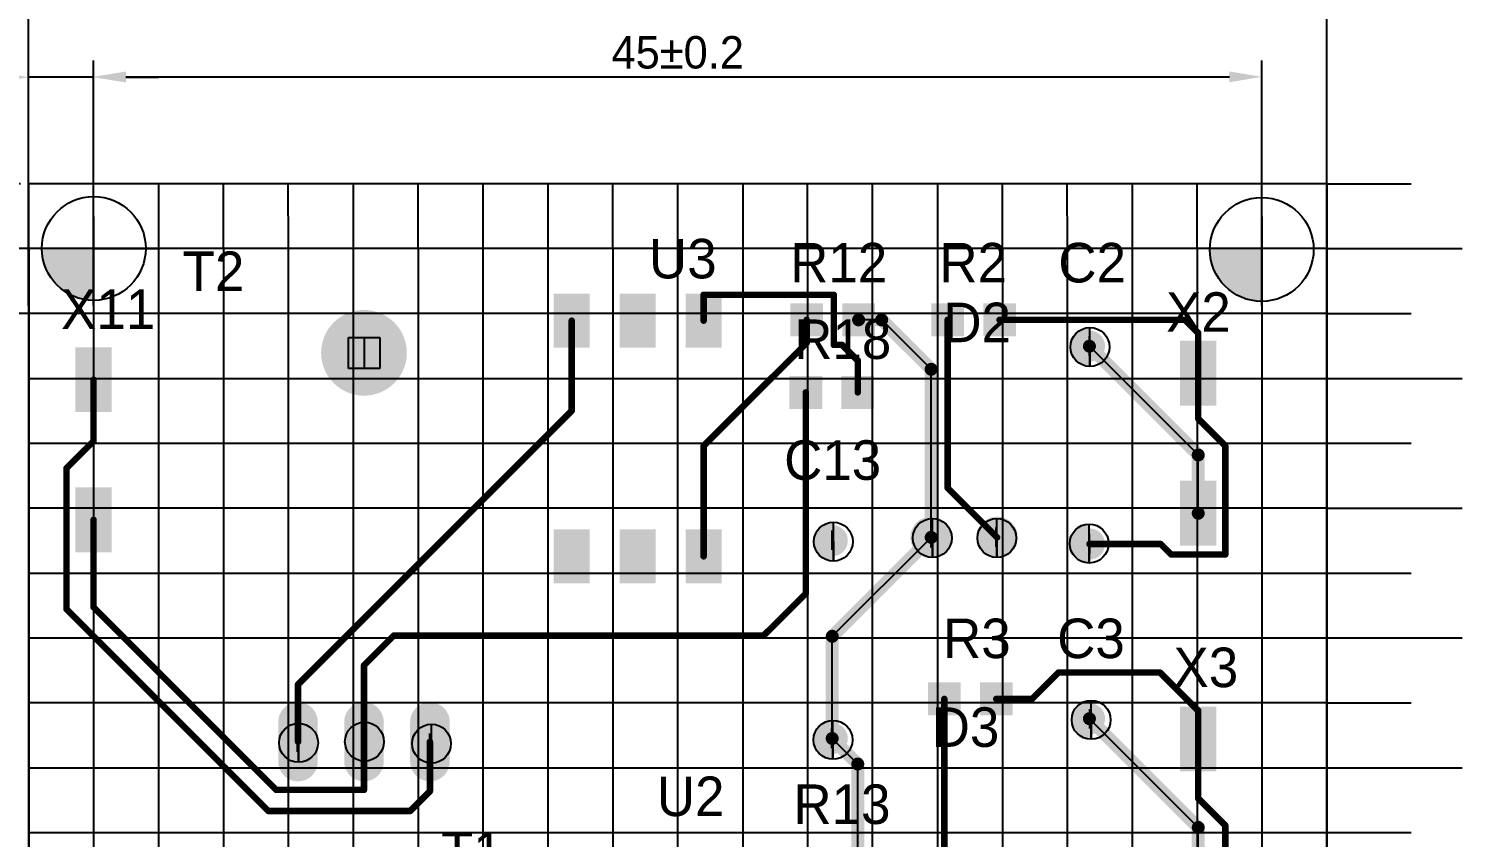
# Model space of a CAD drawing. Header units: millimetres. Extents: x 40 to 3761, y -469 to 920.
# Drawn here: x 3201.7 to 3312.1, y 271.7 to 334 of the extents above; entities that cross this region are included whole.
import ezdxf

# ---------------------------------------------------------------- set-up
doc = ezdxf.new("R2010")
doc.units = ezdxf.units.MM
doc.layers.get('Defpoints').update_dxf_attribs({"color": 5})
for name, color, linetype in [('3-размеры', 6, 'Continuous'), ('BottomLayer', 5, 'Continuous'), ('TopLayer', 1, 'Continuous'), ('TopOverlay', 2, 'Continuous'), ('Слой1', 7, 'Continuous')]:
    doc.layers.add(name, color=color, linetype=linetype)
doc.dimstyles.new('ISO-25', dxfattribs={"dimtxt": 2.5, "dimasz": 2.5, "dimexe": 1.25, "dimexo": 0.625, "dimtad": 1, "dimtxsty": 'Standard', "dimcen": 2.5, "dimadec": 0, "dimazin": 0, "dimtfac": 1, "dimtmove": 0, "dimatfit": 3, "dimfxl": 1, "dimarcsym": 0})

# ---------------------------------------------------------------- blocks, each defined once
blk = doc.blocks.new('*D251')
at = {"layer": '3-размеры', "color": 0, "lineweight": -2, "transparency": 16777216}
for p, q in [((3201.69, 317.67), (3201.69, 340.22)), ((3301.69, 317.67), (3301.69, 340.22)), ((3204.19, 338.97), (3299.19, 338.97))]:
    blk.add_line(p, q, dxfattribs=at)
at = {"layer": '3-размеры', "color": 0, "transparency": 16777216}
for points in [[(3204.19, 339.39), (3204.19, 338.55), (3201.69, 338.97)], [(3299.19, 339.39), (3299.19, 338.55), (3301.69, 338.97)]]:
    blk.add_solid(points, dxfattribs=at)
at = {"layer": 'Defpoints', "color": 0, "transparency": 16777216}
for p in [(3301.69, 338.97), (3201.69, 317.05), (3301.69, 317.05)]:
    blk.add_point(p, dxfattribs=at)
at = {"layer": '3-размеры', "color": 0, "transparency": 16777216, "insert": (3251.69, 340.85), "char_height": 2.5, "width": 3.75, "attachment_point": 5}
blk.add_mtext('50h12', dxfattribs=at)
blk = doc.blocks.new('*D247')
at = {"layer": '3-размеры', "color": 0, "lineweight": -2, "transparency": 16777216}
for p, q in [((3206.69, 312.67), (3206.69, 331.54)), ((3296.69, 312.67), (3296.69, 331.54)), ((3209.19, 330.29), (3294.19, 330.29))]:
    blk.add_line(p, q, dxfattribs=at)
at = {"layer": '3-размеры', "color": 0, "transparency": 16777216}
for points in [[(3209.19, 330.7), (3209.19, 329.87), (3206.69, 330.29)], [(3294.19, 330.7), (3294.19, 329.87), (3296.69, 330.29)]]:
    blk.add_solid(points, dxfattribs=at)
at = {"layer": 'Defpoints', "color": 0, "transparency": 16777216}
for p in [(3296.69, 330.29), (3206.69, 312.05), (3296.69, 312.05)]:
    blk.add_point(p, dxfattribs=at)
at = {"layer": '3-размеры', "color": 0, "transparency": 16777216, "insert": (3251.69, 332.16), "char_height": 2.5, "width": 4.1667, "attachment_point": 5}
blk.add_mtext('45%%P0.2', dxfattribs=at)
blk = doc.blocks.new('*D252')
at = {"layer": '3-размеры', "color": 0, "lineweight": -2, "transparency": 16777216}
for p, q in [((3201.69, 312.67), (3201.69, 331.51)), ((3206.69, 312.67), (3206.69, 331.51)), ((3199.19, 330.26), (3182.11, 330.26)), ((3206.69, 330.26), (3201.69, 330.26)), ((3209.19, 330.26), (3211.69, 330.26))]:
    blk.add_line(p, q, dxfattribs=at)
at = {"layer": '3-размеры', "color": 0, "transparency": 16777216}
for points in [[(3199.19, 330.68), (3199.19, 329.85), (3201.69, 330.26)], [(3209.19, 330.68), (3209.19, 329.85), (3206.69, 330.26)]]:
    blk.add_solid(points, dxfattribs=at)
at = {"layer": 'Defpoints', "color": 0, "transparency": 16777216}
for p in [(3201.69, 330.26), (3201.69, 312.05), (3206.69, 312.05)]:
    blk.add_point(p, dxfattribs=at)
at = {"layer": '3-размеры', "color": 0, "transparency": 16777216, "insert": (3189.4, 332.35), "char_height": 2.5, "attachment_point": 5}
blk.add_mtext('2,5%%P0.2', dxfattribs=at)
blk = doc.blocks.new('*D253')
at = {"layer": '3-размеры', "color": 0, "lineweight": -2, "transparency": 16777216}
for p, q in [((3201.07, 322.05), (3184.2, 322.05)), ((3185.45, 319.55), (3185.45, 19.55)), ((3201.07, 17.05), (3184.2, 17.05))]:
    blk.add_line(p, q, dxfattribs=at)
at = {"layer": '3-размеры', "color": 0, "transparency": 16777216}
for points in [[(3185.04, 319.55), (3185.87, 319.55), (3185.45, 322.05)], [(3185.04, 19.55), (3185.87, 19.55), (3185.45, 17.05)]]:
    blk.add_solid(points, dxfattribs=at)
at = {"layer": 'Defpoints', "color": 0, "transparency": 16777216}
for p in [(3201.69, 322.05), (3185.45, 17.05), (3201.69, 17.05)]:
    blk.add_point(p, dxfattribs=at)
at = {"layer": '3-размеры', "color": 0, "transparency": 16777216, "insert": (3183.58, 169.55), "char_height": 2.5, "attachment_point": 5, "rotation": 90}
blk.add_mtext('150h12', dxfattribs=at)
blk = doc.blocks.new('*D248')
at = {"layer": '3-размеры', "color": 0, "lineweight": -2, "transparency": 16777216}
for p, q in [((3206.07, 312.05), (3194.11, 312.05)), ((3195.36, 309.55), (3195.36, 24.58)), ((3206.07, 22.08), (3194.11, 22.08))]:
    blk.add_line(p, q, dxfattribs=at)
at = {"layer": '3-размеры', "color": 0, "transparency": 16777216}
for points in [[(3194.95, 309.55), (3195.78, 309.55), (3195.36, 312.05)], [(3194.95, 24.58), (3195.78, 24.58), (3195.36, 22.08)]]:
    blk.add_solid(points, dxfattribs=at)
at = {"layer": 'Defpoints', "color": 0, "transparency": 16777216}
for p in [(3206.69, 312.05), (3195.36, 22.08), (3206.7, 22.08)]:
    blk.add_point(p, dxfattribs=at)
at = {"layer": '3-размеры', "color": 0, "transparency": 16777216, "insert": (3193.49, 167.06), "char_height": 2.5, "attachment_point": 5, "rotation": 90}
blk.add_mtext('145%%P0.2', dxfattribs=at)
blk = doc.blocks.new('*U235')
for p, q in [((-5, 147.5), (-5, 152.5)), ((0.01, 147.5), (0, 152.5)), ((5, 152.5), (5, -152.5)), ((-5, 147.5), (-5, -152.5)), ((0.01, -152.5), (0.01, 147.5))]:
    blk.add_line(p, q)
blk = doc.blocks.new('*U236')
at = {"color": 0, "linetype": 'ByBlock', "lineweight": -2, "transparency": 16777216}
for p in [(0, 0), (15, 0), (30, 0), (45, 0), (60, 0), (75, 0), (90, 0)]:
    blk.add_blockref('*U235', p, dxfattribs=at)
blk = doc.blocks.new('*U237')
for p, q in [((50, 5), (-50, 5)), ((-50, 0), (50, 0)), ((-50, -5), (50, -5))]:
    blk.add_line(p, q)
blk = doc.blocks.new('*U230')
at = {"color": 0, "linetype": 'ByBlock', "lineweight": -2, "transparency": 16777216}
for p in [(0, 285), (0, 270), (0, 255)]:
    blk.add_blockref('*U237', p, dxfattribs=at)
blk = doc.blocks.new('*D250')
at = {"layer": '3-размеры', "color": 0, "lineweight": -2, "transparency": 16777216}
for p, q in [((3195.36, 319.55), (3195.36, 322.05)), ((3206.07, 317.05), (3194.11, 317.05)), ((3195.36, 317.05), (3195.36, 312.05)), ((3206.07, 312.05), (3194.11, 312.05)), ((3195.36, 309.55), (3195.36, 292.05))]:
    blk.add_line(p, q, dxfattribs=at)
at = {"layer": '3-размеры', "color": 0, "transparency": 16777216}
for points in [[(3194.95, 319.55), (3195.78, 319.55), (3195.36, 317.05)], [(3194.95, 309.55), (3195.78, 309.55), (3195.36, 312.05)]]:
    blk.add_solid(points, dxfattribs=at)
at = {"layer": 'Defpoints', "color": 0, "transparency": 16777216}
for p in [(3206.7, 317.05), (3195.36, 312.05), (3206.7, 312.05)]:
    blk.add_point(p, dxfattribs=at)
at = {"layer": '3-размеры', "color": 0, "transparency": 16777216, "insert": (3193.28, 299.55), "char_height": 2.5, "width": 5.4167, "attachment_point": 5, "rotation": 90}
blk.add_mtext('2,5%%P0,2', dxfattribs=at)

msp = doc.modelspace()

# ---------------------------------------------------------------- hatches: boundary and pattern name
h = msp.add_hatch(color=256)
h.dxf.hatch_style = 1
h.paths.add_polyline_path([(3283.441, 310.968, 0.4142136), (3281.941, 309.468, 0.4142136), (3283.441, 307.968), (3283.441, 309.468)])
h = msp.add_hatch(color=256)
h.dxf.hatch_style = 1
h.paths.add_polyline_path([(3227.53, 310.214), (3226.342, 310.214), (3226.342, 307.814), (3227.53, 307.814)])
h = msp.add_hatch(color=256)
h.dxf.hatch_style = 1
h.paths.add_polyline_path([(3283.418, 310.298, 0.4142136), (3282.668, 309.548, 0.4142136), (3283.418, 308.798), (3283.418, 309.548)])
h = msp.add_hatch(color=256)
h.dxf.hatch_style = 1
h.paths.add_polyline_path([(3263.678, 295.973, 0.4142136), (3262.178, 294.473, 0.4142136), (3263.678, 292.973), (3263.678, 294.473)])
h = msp.add_hatch(color=256)
h.dxf.hatch_style = 1
h.paths.add_polyline_path([(3271.306, 296.246, 0.4142136), (3269.806, 294.746, 0.4142136), (3271.306, 293.246), (3271.306, 294.746)])
h = msp.add_hatch(color=256)
h.dxf.hatch_style = 1
h.paths.add_polyline_path([(3276.27, 296.246, 0.4142136), (3274.77, 294.746, 0.4142136), (3276.27, 293.246), (3276.27, 294.746)])
h = msp.add_hatch(color=256)
h.dxf.hatch_style = 1
h.paths.add_polyline_path([(3263.585, 295.335, 0.4142136), (3262.835, 294.585, 0.4142136), (3263.585, 293.835), (3263.585, 294.585)])
h = msp.add_hatch(color=256)
h.dxf.hatch_style = 1
h.paths.add_polyline_path([(3271.201, 295.509, 0.4142136), (3270.451, 294.759, 0.4142136), (3271.201, 294.009), (3271.201, 294.759)])
h = msp.add_hatch(color=256)
h.dxf.hatch_style = 1
h.paths.add_polyline_path([(3276.223, 295.564, 0.4142136), (3275.473, 294.814, 0.4142136), (3276.223, 294.064), (3276.223, 294.814)])
h = msp.add_hatch(color=256)
h.dxf.hatch_style = 1
h.paths.add_polyline_path([(3283.383, 295.822, 0.4142136), (3281.883, 294.322, 0.4142136), (3283.383, 292.822), (3283.383, 294.322)])
h = msp.add_hatch(color=256)
h.dxf.hatch_style = 1
h.paths.add_polyline_path([(3283.409, 295.067, 0.4142136), (3282.659, 294.317, 0.4142136), (3283.409, 293.567), (3283.409, 294.317)])
h = msp.add_hatch(color=256)
h.dxf.hatch_style = 1
h.paths.add_polyline_path([(3283.535, 282.239, 0.4142136), (3282.035, 280.739, 0.4142136), (3283.535, 279.239), (3283.535, 280.739)])
h = msp.add_hatch(color=256)
h.dxf.hatch_style = 1
h.paths.add_polyline_path([(3227.559, 280.555, 0.4142136), (3226.059, 279.055, 0.4142136), (3227.559, 277.555), (3227.559, 279.055)])
h = msp.add_hatch(color=256)
h.dxf.hatch_style = 1
h.paths.add_polyline_path([(3263.647, 280.697, 0.4142136), (3262.147, 279.197, 0.4142136), (3263.647, 277.697), (3263.647, 279.197)])
h = msp.add_hatch(color=256)
h.dxf.hatch_style = 1
h.paths.add_polyline_path([(3283.424, 281.563, 0.4142136), (3282.674, 280.813, 0.4142136), (3283.424, 280.063), (3283.424, 280.813)])
h = msp.add_hatch(color=256)
h.dxf.hatch_style = 1
h.paths.add_polyline_path([(3222.484, 280.465, 0.4142136), (3220.984, 278.965, 0.4142136), (3222.484, 277.465), (3222.484, 278.965)])
h = msp.add_hatch(color=256)
h.dxf.hatch_style = 1
h.paths.add_polyline_path([(3222.392, 279.768, 0.4142136), (3221.642, 279.018, 0.4142136), (3222.392, 278.268), (3222.392, 279.018)])
h = msp.add_hatch(color=256)
h.dxf.hatch_style = 1
h.paths.add_polyline_path([(3227.483, 279.829, 0.4142136), (3226.733, 279.079, 0.4142136), (3227.483, 278.329), (3227.483, 279.079)])
h = msp.add_hatch(color=256)
h.dxf.hatch_style = 1
h.paths.add_polyline_path([(3232.724, 280.404, 0.4142136), (3231.224, 278.904, 0.4142136), (3232.724, 277.404), (3232.724, 278.904)])
h = msp.add_hatch(color=256)
h.dxf.hatch_style = 1
h.paths.add_polyline_path([(3232.602, 279.681, 0.4142136), (3231.852, 278.931, 0.4142136), (3232.602, 278.181), (3232.602, 278.931)])
h = msp.add_hatch(color=256)
h.dxf.hatch_style = 1
h.paths.add_polyline_path([(3263.561, 280.06, 0.4142136), (3262.811, 279.31, 0.4142136), (3263.561, 278.56), (3263.561, 279.31)])
at = {"layer": 'BottomLayer'}
h = msp.add_hatch(color=256, dxfattribs=at)
h.dxf.hatch_style = 1
edge = h.paths.add_edge_path()
edge.add_line((3206.707, 317.065), (3202.707, 317.065))
edge.add_arc((3206.733, 317.091), 4.027, 180.37805, 269.62195)
edge.add_line((3206.707, 313.065), (3206.707, 317.065))
h = msp.add_hatch(color=256, dxfattribs=at)
h.dxf.hatch_style = 1
edge = h.paths.add_edge_path()
edge.add_line((3296.59, 317.02), (3292.59, 317.02))
edge.add_arc((3296.616, 317.047), 4.027, 180.37805, 269.62195)
edge.add_line((3296.59, 313.02), (3296.59, 317.02))

# ---------------------------------------------------------------- linework, layer by layer
for p, q in [((3301.695, 322.047), (3201.695, 322.047)), ((3301.695, 317.047), (3301.695, 322.047)), ((3301.695, 322.047), (3308.191, 322.047)), ((3201.695, 17.047), (3201.695, 317.047)), ((3301.695, 317.047), (3201.695, 317.047)), ((3206.664, 317.056), (3211.664, 317.056)), ((3301.695, 317.047), (3301.695, 314.547)), ((3301.695, 317.047), (3312.127, 317.047)), ((3301.695, 17.047), (3301.695, 317.047)), ((3301.695, 314.547), (3301.695, 17.047)), ((3301.695, 312.047), (3308.191, 312.047)), ((3301.695, 307.047), (3312.127, 307.047)), ((3301.695, 302.047), (3308.191, 302.047)), ((3301.695, 297.047), (3312.127, 297.047)), ((3301.695, 292.047), (3308.191, 292.047)), ((3301.695, 287.047), (3312.127, 287.047)), ((3301.695, 282.047), (3308.191, 282.047)), ((3301.695, 277.047), (3312.127, 277.047)), ((3301.695, 272.047), (3308.191, 272.047))]:
    msp.add_line(p, q)
for centre in [(3206.707, 317.065), (3296.675, 316.985)]:
    msp.add_circle(centre, 4, dxfattribs=at)
at = {"layer": 'TopLayer'}
for p, q in [((3263.712, 313.492), (3253.685, 313.492)), ((3253.685, 311.497), (3253.685, 313.492)), ((3263.712, 309.631), (3263.712, 313.492)), ((3243.525, 304.551), (3243.525, 311.497)), ((3261.623, 309.783), (3261.623, 311.561)), ((3267.401, 311.561), (3265.623, 311.561)), ((3271.211, 307.751), (3267.401, 311.561)), ((3272.481, 298.607), (3272.481, 311.561)), ((3290.769, 311.561), (3276.481, 311.561)), ((3291.785, 310.545), (3290.769, 311.561)), ((3291.785, 307.459), (3291.785, 310.545)), ((3261.623, 309.783), (3253.685, 301.845)), ((3264.353, 309.631), (3263.712, 309.631)), ((3265.559, 308.425), (3264.353, 309.631)), ((3291.785, 301.147), (3283.403, 309.529)), ((3265.559, 305.973), (3265.559, 308.425)), ((3271.211, 294.797), (3271.211, 307.751)), ((3291.785, 303.941), (3291.785, 307.459)), ((3206.695, 302.214), (3206.695, 306.951)), ((3261.559, 290.479), (3261.559, 305.973)), ((3243.525, 304.551), (3222.443, 283.469)), ((3293.867, 301.859), (3291.785, 303.941)), ((3206.695, 302.214), (3204.612, 300.131)), ((3253.685, 293.337), (3253.685, 301.845)), ((3293.867, 293.477), (3293.867, 301.859)), ((3291.785, 296.659), (3291.785, 301.147)), ((3204.612, 289.26), (3204.612, 300.131)), ((3276.291, 294.797), (3272.481, 298.607)), ((3206.695, 289.413), (3206.695, 296.151)), ((3271.211, 294.797), (3263.591, 287.177)), ((3288.889, 294.289), (3283.403, 294.289)), ((3289.702, 293.477), (3288.889, 294.289)), ((3293.867, 293.477), (3289.702, 293.477)), ((3261.559, 290.479), (3258.307, 287.228)), ((3220.766, 275.341), (3206.695, 289.413)), ((3220.157, 273.715), (3204.612, 289.26)), ((3229.809, 287.228), (3227.523, 284.942)), ((3258.307, 287.228), (3229.809, 287.228)), ((3263.591, 279.303), (3263.591, 287.177)), ((3227.523, 279.049), (3227.523, 284.942)), ((3281.015, 284.383), (3278.983, 282.351)), ((3288.838, 284.383), (3281.015, 284.383)), ((3291.785, 281.437), (3288.838, 284.383)), ((3222.443, 279.049), (3222.443, 283.469)), ((3272.227, 268.381), (3272.227, 282.351)), ((3278.983, 282.351), (3276.227, 282.351)), ((3291.785, 272.445), (3283.403, 280.827)), ((3291.785, 279.265), (3291.785, 281.437)), ((3227.523, 275.341), (3227.523, 279.049)), ((3232.603, 275.239), (3232.603, 279.049)), ((3265.559, 277.335), (3263.591, 279.303)), ((3291.785, 274.681), (3291.785, 279.265)), ((3265.559, 269.905), (3265.559, 277.335)), ((3227.523, 275.341), (3220.766, 275.341)), ((3232.603, 275.239), (3231.079, 273.715)), ((3293.867, 272.598), (3291.785, 274.681)), ((3231.079, 273.715), (3220.157, 273.715)), ((3291.785, 268.465), (3291.785, 272.445)), ((3293.867, 265.283), (3293.867, 272.598))]:
    msp.add_line(p, q, dxfattribs=at)
for points, const_width in [([(3263.712, 313.492), (3253.685, 313.492)], 0.5), ([(3253.685, 311.497), (3253.685, 313.492)], 0.5), ([(3263.712, 309.631), (3263.712, 313.492)], 0.5), ([(3243.525, 304.551), (3243.525, 311.497)], 0.5), ([(3261.623, 309.783), (3261.623, 311.561)], 0.5), ([(3267.401, 311.561), (3265.623, 311.561)], 1), ([(3271.211, 307.751), (3267.401, 311.561)], 1), ([(3272.481, 298.607), (3272.481, 311.561)], 0.5), ([(3290.769, 311.561), (3276.481, 311.561)], 0.5), ([(3291.785, 310.545), (3290.769, 311.561)], 0.5), ([(3291.785, 307.459), (3291.785, 310.545)], 0.5), ([(3261.623, 309.783), (3253.685, 301.845)], 0.5), ([(3264.353, 309.631), (3263.712, 309.631)], 0.5), ([(3265.559, 308.425), (3264.353, 309.631)], 0.5), ([(3291.785, 301.147), (3283.403, 309.529)], 1), ([(3265.559, 305.973), (3265.559, 308.425)], 0.5), ([(3271.211, 294.797), (3271.211, 307.751)], 1), ([(3206.695, 302.214), (3206.695, 306.951)], 0.5), ([(3291.785, 303.941), (3291.785, 307.459)], 0.5), ([(3261.559, 290.479), (3261.559, 305.973)], 0.5), ([(3243.525, 304.551), (3222.443, 283.469)], 0.5), ([(3293.867, 301.859), (3291.785, 303.941)], 0.5), ([(3206.695, 302.214), (3204.612, 300.131)], 0.5), ([(3253.685, 293.337), (3253.685, 301.845)], 0.5), ([(3291.785, 296.659), (3291.785, 301.147)], 1), ([(3293.867, 293.477), (3293.867, 301.859)], 0.5), ([(3204.612, 289.26), (3204.612, 300.131)], 0.5), ([(3276.291, 294.797), (3272.481, 298.607)], 0.5), ([(3206.695, 289.413), (3206.695, 296.151)], 0.5), ([(3271.211, 294.797), (3263.591, 287.177)], 1), ([(3288.889, 294.289), (3283.403, 294.289)], 0.5), ([(3289.702, 293.477), (3288.889, 294.289)], 0.5), ([(3293.867, 293.477), (3289.702, 293.477)], 0.5), ([(3261.559, 290.479), (3258.307, 287.228)], 0.5), ([(3220.157, 273.715), (3204.612, 289.26)], 0.5), ([(3220.766, 275.341), (3206.695, 289.413)], 0.5), ([(3229.809, 287.228), (3227.523, 284.942)], 0.5), ([(3258.307, 287.228), (3229.809, 287.228)], 0.5), ([(3263.591, 279.303), (3263.591, 287.177)], 1), ([(3227.523, 279.049), (3227.523, 284.942)], 0.5), ([(3281.015, 284.383), (3278.983, 282.351)], 0.5), ([(3288.838, 284.383), (3281.015, 284.383)], 0.5), ([(3291.785, 281.437), (3288.838, 284.383)], 0.5), ([(3222.443, 279.049), (3222.443, 283.469)], 0.5), ([(3222.443, 280.573), (3222.443, 277.525)], 3.048), ([(3227.523, 280.573), (3227.523, 277.525)], 3.048), ([(3232.603, 280.573), (3232.603, 277.525)], 3.048), ([(3272.227, 268.381), (3272.227, 282.351)], 0.5), ([(3278.983, 282.351), (3276.227, 282.351)], 0.5), ([(3291.785, 279.265), (3291.785, 281.437)], 0.5), ([(3291.785, 272.445), (3283.403, 280.827)], 1), ([(3265.559, 277.335), (3263.591, 279.303)], 1), ([(3291.785, 274.681), (3291.785, 279.265)], 0.5), ([(3227.523, 275.341), (3227.523, 279.049)], 0.5), ([(3232.603, 275.239), (3232.603, 279.049)], 0.5), ([(3265.559, 269.905), (3265.559, 277.335)], 1), ([(3227.523, 275.341), (3220.766, 275.341)], 0.5), ([(3232.603, 275.239), (3231.079, 273.715)], 0.5), ([(3231.079, 273.715), (3220.157, 273.715)], 0.5), ([(3293.867, 272.598), (3291.785, 274.681)], 0.5), ([(3291.785, 268.465), (3291.785, 272.445)], 1), ([(3293.867, 265.283), (3293.867, 272.598)], 0.5)]:
    msp.add_lwpolyline(points, dxfattribs=dict(at, const_width=const_width))
for points, const_width in [([(3253.81, 313.492, -1), (3253.56, 313.492, -1)], 0.25), ([(3253.81, 313.492, -1), (3253.56, 313.492, -1)], 0.25), ([(3263.837, 313.492, -1), (3263.587, 313.492, -1)], 0.25), ([(3263.837, 313.492, -1), (3263.587, 313.492, -1)], 0.25), ([(3229.174, 309.021, -1), (3225.872, 309.021, -1)], 3.302), ([(3243.65, 311.497, -1), (3243.4, 311.497, -1)], 0.25), ([(3253.81, 311.497, -1), (3253.56, 311.497, -1)], 0.25), ([(3261.748, 311.561, -1), (3261.498, 311.561, -1)], 0.25), ([(3265.873, 311.561, -1), (3265.373, 311.561, -1)], 0.5), ([(3267.651, 311.561, -1), (3267.151, 311.561, -1)], 0.5), ([(3267.651, 311.561, -1), (3267.151, 311.561, -1)], 0.5), ([(3272.606, 311.561, -1), (3272.356, 311.561, -1)], 0.25), ([(3276.606, 311.561, -1), (3276.356, 311.561, -1)], 0.25), ([(3290.894, 311.561, -1), (3290.644, 311.561, -1)], 0.25), ([(3290.894, 311.561, -1), (3290.644, 311.561, -1)], 0.25), ([(3283.403, 308.929, -1), (3283.403, 310.129, -1)], 1.2), ([(3291.91, 310.545, -1), (3291.66, 310.545, -1)], 0.25), ([(3291.91, 310.545, -1), (3291.66, 310.545, -1)], 0.25), ([(3261.748, 309.783, -1), (3261.498, 309.783, -1)], 0.25), ([(3261.748, 309.783, -1), (3261.498, 309.783, -1)], 0.25), ([(3263.837, 309.631, -1), (3263.587, 309.631, -1)], 0.25), ([(3263.837, 309.631, -1), (3263.587, 309.631, -1)], 0.25), ([(3264.478, 309.631, -1), (3264.228, 309.631, -1)], 0.25), ([(3264.478, 309.631, -1), (3264.228, 309.631, -1)], 0.25), ([(3283.653, 309.529, -1), (3283.153, 309.529, -1)], 0.5), ([(3265.684, 308.425, -1), (3265.434, 308.425, -1)], 0.25), ([(3265.684, 308.425, -1), (3265.434, 308.425, -1)], 0.25), ([(3271.461, 307.751, -1), (3270.961, 307.751, -1)], 0.5), ([(3271.461, 307.751, -1), (3270.961, 307.751, -1)], 0.5), ([(3206.82, 306.951, -1), (3206.57, 306.951, -1)], 0.25), ([(3291.91, 307.459, -1), (3291.66, 307.459, -1)], 0.25), ([(3291.91, 307.459, -1), (3291.66, 307.459, -1)], 0.25), ([(3261.684, 305.973, -1), (3261.434, 305.973, -1)], 0.25), ([(3265.684, 305.973, -1), (3265.434, 305.973, -1)], 0.25), ([(3243.65, 304.551, -1), (3243.4, 304.551, -1)], 0.25), ([(3243.65, 304.551, -1), (3243.4, 304.551, -1)], 0.25), ([(3291.91, 303.941, -1), (3291.66, 303.941, -1)], 0.25), ([(3291.91, 303.941, -1), (3291.66, 303.941, -1)], 0.25), ([(3206.82, 302.214, -1), (3206.57, 302.214, -1)], 0.25), ([(3206.82, 302.214, -1), (3206.57, 302.214, -1)], 0.25), ([(3253.81, 301.845, -1), (3253.56, 301.845, -1)], 0.25), ([(3253.81, 301.845, -1), (3253.56, 301.845, -1)], 0.25), ([(3292.035, 301.147, -1), (3291.535, 301.147, -1)], 0.5), ([(3292.035, 301.147, -1), (3291.535, 301.147, -1)], 0.5), ([(3293.992, 301.859, -1), (3293.742, 301.859, -1)], 0.25), ([(3293.992, 301.859, -1), (3293.742, 301.859, -1)], 0.25), ([(3204.737, 300.131, -1), (3204.487, 300.131, -1)], 0.25), ([(3204.737, 300.131, -1), (3204.487, 300.131, -1)], 0.25), ([(3272.606, 298.607, -1), (3272.356, 298.607, -1)], 0.25), ([(3272.606, 298.607, -1), (3272.356, 298.607, -1)], 0.25), ([(3292.035, 296.659, -1), (3291.535, 296.659, -1)], 0.5), ([(3206.82, 296.151, -1), (3206.57, 296.151, -1)], 0.25), ([(3271.211, 293.997, -1), (3271.211, 295.597, -1)], 1.6), ([(3276.291, 293.997, -1), (3276.291, 295.597, -1)], 1.6), ([(3263.591, 293.943, -1), (3263.591, 295.143, -1)], 1.2), ([(3271.461, 294.797, -1), (3270.961, 294.797, -1)], 0.5), ([(3271.461, 294.797, -1), (3270.961, 294.797, -1)], 0.5), ([(3276.416, 294.797, -1), (3276.166, 294.797, -1)], 0.25), ([(3283.403, 293.689, -1), (3283.403, 294.889, -1)], 1.2), ([(3283.528, 294.289, -1), (3283.278, 294.289, -1)], 0.25), ([(3289.014, 294.289, -1), (3288.764, 294.289, -1)], 0.25), ([(3289.014, 294.289, -1), (3288.764, 294.289, -1)], 0.25), ([(3253.81, 293.337, -1), (3253.56, 293.337, -1)], 0.25), ([(3289.827, 293.477, -1), (3289.577, 293.477, -1)], 0.25), ([(3289.827, 293.477, -1), (3289.577, 293.477, -1)], 0.25), ([(3293.992, 293.477, -1), (3293.742, 293.477, -1)], 0.25), ([(3293.992, 293.477, -1), (3293.742, 293.477, -1)], 0.25), ([(3261.684, 290.479, -1), (3261.434, 290.479, -1)], 0.25), ([(3261.684, 290.479, -1), (3261.434, 290.479, -1)], 0.25), ([(3204.737, 289.26, -1), (3204.487, 289.26, -1)], 0.25), ([(3204.737, 289.26, -1), (3204.487, 289.26, -1)], 0.25), ([(3206.82, 289.413, -1), (3206.57, 289.413, -1)], 0.25), ([(3206.82, 289.413, -1), (3206.57, 289.413, -1)], 0.25), ([(3229.934, 287.228, -1), (3229.684, 287.228, -1)], 0.25), ([(3229.934, 287.228, -1), (3229.684, 287.228, -1)], 0.25), ([(3258.432, 287.228, -1), (3258.182, 287.228, -1)], 0.25), ([(3258.432, 287.228, -1), (3258.182, 287.228, -1)], 0.25), ([(3263.841, 287.177, -1), (3263.341, 287.177, -1)], 0.5), ([(3263.841, 287.177, -1), (3263.341, 287.177, -1)], 0.5), ([(3227.648, 284.942, -1), (3227.398, 284.942, -1)], 0.25), ([(3227.648, 284.942, -1), (3227.398, 284.942, -1)], 0.25), ([(3281.14, 284.383, -1), (3280.89, 284.383, -1)], 0.25), ([(3281.14, 284.383, -1), (3280.89, 284.383, -1)], 0.25), ([(3288.963, 284.383, -1), (3288.713, 284.383, -1)], 0.25), ([(3288.963, 284.383, -1), (3288.713, 284.383, -1)], 0.25), ([(3222.568, 283.469, -1), (3222.318, 283.469, -1)], 0.25), ([(3222.568, 283.469, -1), (3222.318, 283.469, -1)], 0.25), ([(3223.205, 280.573, -1), (3221.681, 280.573, -1)], 1.524), ([(3228.285, 280.573, -1), (3226.761, 280.573, -1)], 1.524), ([(3233.365, 280.573, -1), (3231.841, 280.573, -1)], 1.524), ([(3272.352, 282.351, -1), (3272.102, 282.351, -1)], 0.25), ([(3276.352, 282.351, -1), (3276.102, 282.351, -1)], 0.25), ([(3279.108, 282.351, -1), (3278.858, 282.351, -1)], 0.25), ([(3279.108, 282.351, -1), (3278.858, 282.351, -1)], 0.25), ([(3283.403, 280.227, -1), (3283.403, 281.427, -1)], 1.2), ([(3291.91, 281.437, -1), (3291.66, 281.437, -1)], 0.25), ([(3291.91, 281.437, -1), (3291.66, 281.437, -1)], 0.25), ([(3263.591, 278.703, -1), (3263.591, 279.903, -1)], 1.2), ([(3283.653, 280.827, -1), (3283.153, 280.827, -1)], 0.5), ([(3263.841, 279.303, -1), (3263.341, 279.303, -1)], 0.5), ([(3263.841, 279.303, -1), (3263.341, 279.303, -1)], 0.5), ([(3291.91, 279.265, -1), (3291.66, 279.265, -1)], 0.25), ([(3291.91, 279.265, -1), (3291.66, 279.265, -1)], 0.25), ([(3223.205, 277.525, -1), (3221.681, 277.525, -1)], 1.524), ([(3222.568, 279.049, -1), (3222.318, 279.049, -1)], 0.25), ([(3228.285, 277.525, -1), (3226.761, 277.525, -1)], 1.524), ([(3227.648, 279.049, -1), (3227.398, 279.049, -1)], 0.25), ([(3227.648, 279.049, -1), (3227.398, 279.049, -1)], 0.25), ([(3233.365, 277.525, -1), (3231.841, 277.525, -1)], 1.524), ([(3232.728, 279.049, -1), (3232.478, 279.049, -1)], 0.25), ([(3265.809, 277.335, -1), (3265.309, 277.335, -1)], 0.5), ([(3265.809, 277.335, -1), (3265.309, 277.335, -1)], 0.5), ([(3220.891, 275.341, -1), (3220.641, 275.341, -1)], 0.25), ([(3220.891, 275.341, -1), (3220.641, 275.341, -1)], 0.25), ([(3227.648, 275.341, -1), (3227.398, 275.341, -1)], 0.25), ([(3227.648, 275.341, -1), (3227.398, 275.341, -1)], 0.25), ([(3232.728, 275.239, -1), (3232.478, 275.239, -1)], 0.25), ([(3232.728, 275.239, -1), (3232.478, 275.239, -1)], 0.25), ([(3220.282, 273.715, -1), (3220.032, 273.715, -1)], 0.25), ([(3220.282, 273.715, -1), (3220.032, 273.715, -1)], 0.25), ([(3231.204, 273.715, -1), (3230.954, 273.715, -1)], 0.25), ([(3231.204, 273.715, -1), (3230.954, 273.715, -1)], 0.25), ([(3291.91, 274.681, -1), (3291.66, 274.681, -1)], 0.25), ([(3291.91, 274.681, -1), (3291.66, 274.681, -1)], 0.25), ([(3292.035, 272.445, -1), (3291.535, 272.445, -1)], 0.5), ([(3292.035, 272.445, -1), (3291.535, 272.445, -1)], 0.5), ([(3293.992, 272.598, -1), (3293.742, 272.598, -1)], 0.25), ([(3293.992, 272.598, -1), (3293.742, 272.598, -1)], 0.25)]:
    msp.add_lwpolyline(points, format="xyb", close=True, dxfattribs=dict(at, const_width=const_width))
for centre, radius, start, end in [((3253.685, 313.492), 0.125, 0, 180), ((3253.685, 313.492), 0.125, 0, 180), ((3253.685, 313.492), 0.125, 180, 0), ((3253.685, 313.492), 0.125, 180, 0), ((3263.712, 313.492), 0.125, 0, 180), ((3263.712, 313.492), 0.125, 0, 180), ((3263.712, 313.492), 0.125, 180, 0), ((3263.712, 313.492), 0.125, 180, 0), ((3243.525, 311.497), 0.125, 0, 180), ((3243.525, 311.497), 0.125, 180, 0), ((3253.685, 311.497), 0.125, 0, 180), ((3253.685, 311.497), 0.125, 180, 0), ((3261.623, 311.561), 0.125, 0, 180), ((3261.623, 311.561), 0.125, 180, 0), ((3265.623, 311.561), 0.25, 0, 180), ((3265.623, 311.561), 0.25, 180, 0), ((3267.401, 311.561), 0.25, 0, 180), ((3267.401, 311.561), 0.25, 0, 180), ((3267.401, 311.561), 0.25, 180, 0), ((3267.401, 311.561), 0.25, 180, 0), ((3272.481, 311.561), 0.125, 0, 180), ((3272.481, 311.561), 0.125, 180, 0), ((3276.481, 311.561), 0.125, 0, 180), ((3276.481, 311.561), 0.125, 180, 0), ((3290.769, 311.561), 0.125, 0, 180), ((3290.769, 311.561), 0.125, 0, 180), ((3290.769, 311.561), 0.125, 180, 0), ((3290.769, 311.561), 0.125, 180, 0), ((3291.785, 310.545), 0.125, 0, 180), ((3291.785, 310.545), 0.125, 0, 180), ((3291.785, 310.545), 0.125, 180, 0), ((3291.785, 310.545), 0.125, 180, 0), ((3261.623, 309.783), 0.125, 0, 180), ((3261.623, 309.783), 0.125, 0, 180), ((3261.623, 309.783), 0.125, 180, 0), ((3261.623, 309.783), 0.125, 180, 0), ((3263.712, 309.631), 0.125, 0, 180), ((3263.712, 309.631), 0.125, 0, 180), ((3263.712, 309.631), 0.125, 180, 0), ((3263.712, 309.631), 0.125, 180, 0), ((3264.353, 309.631), 0.125, 0, 180), ((3264.353, 309.631), 0.125, 0, 180), ((3264.353, 309.631), 0.125, 180, 0), ((3264.353, 309.631), 0.125, 180, 0), ((3283.403, 309.529), 0.25, 0, 180), ((3283.403, 309.529), 0.25, 180, 0), ((3265.559, 308.425), 0.125, 0, 180), ((3265.559, 308.425), 0.125, 0, 180), ((3265.559, 308.425), 0.125, 180, 0), ((3265.559, 308.425), 0.125, 180, 0), ((3206.695, 306.951), 0.125, 0, 180), ((3271.211, 307.751), 0.25, 0, 180), ((3271.211, 307.751), 0.25, 0, 180), ((3271.211, 307.751), 0.25, 180, 0), ((3271.211, 307.751), 0.25, 180, 0), ((3291.785, 307.459), 0.125, 0, 180), ((3291.785, 307.459), 0.125, 0, 180), ((3291.785, 307.459), 0.125, 180, 0), ((3291.785, 307.459), 0.125, 180, 0), ((3206.695, 306.951), 0.125, 180, 0), ((3261.559, 305.973), 0.125, 0, 180), ((3261.559, 305.973), 0.125, 180, 0), ((3265.559, 305.973), 0.125, 0, 180), ((3265.559, 305.973), 0.125, 180, 0), ((3243.525, 304.551), 0.125, 0, 180), ((3243.525, 304.551), 0.125, 0, 180), ((3243.525, 304.551), 0.125, 180, 0), ((3243.525, 304.551), 0.125, 180, 0), ((3291.785, 303.941), 0.125, 0, 180), ((3291.785, 303.941), 0.125, 0, 180), ((3291.785, 303.941), 0.125, 180, 0), ((3291.785, 303.941), 0.125, 180, 0), ((3206.695, 302.214), 0.125, 0, 180), ((3206.695, 302.214), 0.125, 0, 180), ((3206.695, 302.214), 0.125, 180, 0), ((3206.695, 302.214), 0.125, 180, 0), ((3253.685, 301.845), 0.125, 0, 180), ((3253.685, 301.845), 0.125, 0, 180), ((3253.685, 301.845), 0.125, 180, 0), ((3253.685, 301.845), 0.125, 180, 0), ((3293.867, 301.859), 0.125, 0, 180), ((3293.867, 301.859), 0.125, 0, 180), ((3293.867, 301.859), 0.125, 180, 0), ((3293.867, 301.859), 0.125, 180, 0), ((3291.785, 301.147), 0.25, 0, 180), ((3291.785, 301.147), 0.25, 0, 180), ((3291.785, 301.147), 0.25, 180, 0), ((3291.785, 301.147), 0.25, 180, 0), ((3204.612, 300.131), 0.125, 0, 180), ((3204.612, 300.131), 0.125, 0, 180), ((3204.612, 300.131), 0.125, 180, 0), ((3204.612, 300.131), 0.125, 180, 0), ((3272.481, 298.607), 0.125, 0, 180), ((3272.481, 298.607), 0.125, 0, 180), ((3272.481, 298.607), 0.125, 180, 0), ((3272.481, 298.607), 0.125, 180, 0), ((3206.695, 296.151), 0.125, 0, 180), ((3206.695, 296.151), 0.125, 180, 0), ((3291.785, 296.659), 0.25, 0, 180), ((3291.785, 296.659), 0.25, 180, 0), ((3271.211, 294.797), 0.25, 0, 180), ((3271.211, 294.797), 0.25, 0, 180), ((3276.291, 294.797), 0.125, 0, 180), ((3271.211, 294.797), 0.25, 180, 0), ((3271.211, 294.797), 0.25, 180, 0), ((3276.291, 294.797), 0.125, 180, 0), ((3283.403, 294.289), 0.125, 0, 180), ((3283.403, 294.289), 0.125, 180, 0), ((3288.889, 294.289), 0.125, 0, 180), ((3288.889, 294.289), 0.125, 0, 180), ((3288.889, 294.289), 0.125, 180, 0), ((3288.889, 294.289), 0.125, 180, 0), ((3253.685, 293.337), 0.125, 0, 180), ((3253.685, 293.337), 0.125, 180, 0), ((3289.702, 293.477), 0.125, 0, 180), ((3289.702, 293.477), 0.125, 0, 180), ((3289.702, 293.477), 0.125, 180, 0), ((3289.702, 293.477), 0.125, 180, 0), ((3293.867, 293.477), 0.125, 0, 180), ((3293.867, 293.477), 0.125, 0, 180), ((3293.867, 293.477), 0.125, 180, 0), ((3293.867, 293.477), 0.125, 180, 0), ((3261.559, 290.479), 0.125, 0, 180), ((3261.559, 290.479), 0.125, 0, 180), ((3261.559, 290.479), 0.125, 180, 0), ((3261.559, 290.479), 0.125, 180, 0), ((3204.612, 289.26), 0.125, 0, 180), ((3204.612, 289.26), 0.125, 0, 180), ((3206.695, 289.413), 0.125, 0, 180), ((3206.695, 289.413), 0.125, 0, 180), ((3206.695, 289.413), 0.125, 180, 0), ((3206.695, 289.413), 0.125, 180, 0), ((3204.612, 289.26), 0.125, 180, 0), ((3204.612, 289.26), 0.125, 180, 0), ((3229.809, 287.228), 0.125, 0, 180), ((3229.809, 287.228), 0.125, 0, 180), ((3229.809, 287.228), 0.125, 180, 0), ((3229.809, 287.228), 0.125, 180, 0), ((3258.307, 287.228), 0.125, 0, 180), ((3258.307, 287.228), 0.125, 0, 180), ((3258.307, 287.228), 0.125, 180, 0), ((3258.307, 287.228), 0.125, 180, 0), ((3263.591, 287.177), 0.25, 0, 180), ((3263.591, 287.177), 0.25, 0, 180), ((3263.591, 287.177), 0.25, 180, 0), ((3263.591, 287.177), 0.25, 180, 0), ((3227.523, 284.942), 0.125, 0, 180), ((3227.523, 284.942), 0.125, 0, 180), ((3227.523, 284.942), 0.125, 180, 0), ((3227.523, 284.942), 0.125, 180, 0), ((3281.015, 284.383), 0.125, 0, 180), ((3281.015, 284.383), 0.125, 0, 180), ((3281.015, 284.383), 0.125, 180, 0), ((3281.015, 284.383), 0.125, 180, 0), ((3288.838, 284.383), 0.125, 0, 180), ((3288.838, 284.383), 0.125, 0, 180), ((3288.838, 284.383), 0.125, 180, 0), ((3288.838, 284.383), 0.125, 180, 0), ((3222.443, 283.469), 0.125, 0, 180), ((3222.443, 283.469), 0.125, 0, 180), ((3222.443, 283.469), 0.125, 180, 0), ((3222.443, 283.469), 0.125, 180, 0), ((3272.227, 282.351), 0.125, 0, 180), ((3272.227, 282.351), 0.125, 180, 0), ((3276.227, 282.351), 0.125, 0, 180), ((3276.227, 282.351), 0.125, 180, 0), ((3278.983, 282.351), 0.125, 0, 180), ((3278.983, 282.351), 0.125, 0, 180), ((3278.983, 282.351), 0.125, 180, 0), ((3278.983, 282.351), 0.125, 180, 0), ((3283.403, 280.827), 0.25, 0, 180), ((3283.403, 280.827), 0.25, 180, 0), ((3291.785, 281.437), 0.125, 0, 180), ((3291.785, 281.437), 0.125, 0, 180), ((3291.785, 281.437), 0.125, 180, 0), ((3291.785, 281.437), 0.125, 180, 0), ((3263.591, 279.303), 0.25, 0, 180), ((3263.591, 279.303), 0.25, 0, 180), ((3222.443, 279.049), 0.125, 0, 180), ((3222.443, 279.049), 0.125, 180, 0), ((3227.523, 279.049), 0.125, 0, 180), ((3227.523, 279.049), 0.125, 0, 180), ((3227.523, 279.049), 0.125, 180, 0), ((3227.523, 279.049), 0.125, 180, 0), ((3232.603, 279.049), 0.125, 0, 180), ((3232.603, 279.049), 0.125, 180, 0), ((3263.591, 279.303), 0.25, 180, 0), ((3263.591, 279.303), 0.25, 180, 0), ((3291.785, 279.265), 0.125, 0, 180), ((3291.785, 279.265), 0.125, 0, 180), ((3291.785, 279.265), 0.125, 180, 0), ((3291.785, 279.265), 0.125, 180, 0), ((3265.559, 277.335), 0.25, 0, 180), ((3265.559, 277.335), 0.25, 0, 180), ((3265.559, 277.335), 0.25, 180, 0), ((3265.559, 277.335), 0.25, 180, 0), ((3220.766, 275.341), 0.125, 0, 180), ((3220.766, 275.341), 0.125, 0, 180), ((3220.766, 275.341), 0.125, 180, 0), ((3220.766, 275.341), 0.125, 180, 0), ((3227.523, 275.341), 0.125, 0, 180), ((3227.523, 275.341), 0.125, 0, 180), ((3227.523, 275.341), 0.125, 180, 0), ((3227.523, 275.341), 0.125, 180, 0), ((3232.603, 275.239), 0.125, 0, 180), ((3232.603, 275.239), 0.125, 0, 180), ((3232.603, 275.239), 0.125, 180, 0), ((3232.603, 275.239), 0.125, 180, 0), ((3291.785, 274.681), 0.125, 0, 180), ((3291.785, 274.681), 0.125, 0, 180), ((3291.785, 274.681), 0.125, 180, 0), ((3291.785, 274.681), 0.125, 180, 0), ((3220.157, 273.715), 0.125, 0, 180), ((3220.157, 273.715), 0.125, 0, 180), ((3220.157, 273.715), 0.125, 180, 0), ((3220.157, 273.715), 0.125, 180, 0), ((3231.079, 273.715), 0.125, 0, 180), ((3231.079, 273.715), 0.125, 0, 180), ((3231.079, 273.715), 0.125, 180, 0), ((3231.079, 273.715), 0.125, 180, 0), ((3291.785, 272.445), 0.25, 0, 180), ((3291.785, 272.445), 0.25, 0, 180), ((3291.785, 272.445), 0.25, 180, 0), ((3291.785, 272.445), 0.25, 180, 0), ((3293.867, 272.598), 0.125, 0, 180), ((3293.867, 272.598), 0.125, 0, 180), ((3293.867, 272.598), 0.125, 180, 0), ((3293.867, 272.598), 0.125, 180, 0)]:
    msp.add_arc(centre, radius, start, end, dxfattribs=at)
for points in [[(3242.135, 309.407), (3242.135, 313.587), (3244.915, 309.407), (3244.915, 313.587)], [(3247.215, 309.407), (3247.215, 313.587), (3249.995, 309.407), (3249.995, 313.587)], [(3252.295, 309.407), (3252.295, 313.587), (3255.075, 309.407), (3255.075, 313.587)], [(3262.883, 310.291), (3260.363, 310.291), (3262.883, 312.831), (3260.363, 312.831)], [(3266.883, 310.291), (3264.363, 310.291), (3266.883, 312.831), (3264.363, 312.831)], [(3273.741, 310.291), (3271.221, 310.291), (3273.741, 312.831), (3271.221, 312.831)], [(3277.741, 310.291), (3275.221, 310.291), (3277.741, 312.831), (3275.221, 312.831)], [(3205.295, 304.451), (3205.295, 309.451), (3208.095, 304.451), (3208.095, 309.451)], [(3290.385, 304.959), (3290.385, 309.959), (3293.185, 304.959), (3293.185, 309.959)], [(3262.819, 304.703), (3260.299, 304.703), (3262.819, 307.243), (3260.299, 307.243)], [(3266.819, 304.703), (3264.299, 304.703), (3266.819, 307.243), (3264.299, 307.243)], [(3205.295, 293.651), (3205.295, 298.651), (3208.095, 293.651), (3208.095, 298.651)], [(3290.385, 294.159), (3290.385, 299.159), (3293.185, 294.159), (3293.185, 299.159)], [(3242.135, 291.247), (3242.135, 295.427), (3244.915, 291.247), (3244.915, 295.427)], [(3247.215, 291.247), (3247.215, 295.427), (3249.995, 291.247), (3249.995, 295.427)], [(3252.295, 291.247), (3252.295, 295.427), (3255.075, 291.247), (3255.075, 295.427)], [(3273.487, 281.081), (3270.967, 281.081), (3273.487, 283.621), (3270.967, 283.621)], [(3277.487, 281.081), (3274.967, 281.081), (3277.487, 283.621), (3274.967, 283.621)], [(3290.385, 276.765), (3290.385, 281.765), (3293.185, 276.765), (3293.185, 281.765)]]:
    msp.add_solid(points, dxfattribs=at)
at = {"layer": 'Слой1'}
for p, q in [((3283.441, 307.968), (3283.441, 310.968)), ((3226.342, 307.814), (3226.342, 310.214)), ((3226.342, 310.214), (3228.742, 310.214)), ((3227.53, 310.214), (3227.53, 307.814)), ((3228.742, 310.214), (3228.742, 307.814)), ((3283.418, 308.798), (3283.418, 310.298)), ((3283.418, 309.548), (3283.418, 308.798)), ((3283.441, 309.468), (3283.441, 307.968)), ((3228.742, 307.814), (3226.342, 307.814)), ((3263.678, 292.973), (3263.678, 295.973)), ((3271.306, 293.246), (3271.306, 296.246)), ((3276.27, 293.246), (3276.27, 296.246)), ((3263.585, 293.835), (3263.585, 295.335)), ((3271.201, 294.009), (3271.201, 295.509)), ((3276.223, 294.064), (3276.223, 295.564)), ((3283.383, 292.822), (3283.383, 295.822)), ((3283.409, 293.567), (3283.409, 295.067)), ((3263.585, 294.585), (3263.585, 293.835)), ((3263.678, 294.473), (3263.678, 292.973)), ((3271.201, 294.759), (3271.201, 294.009)), ((3271.306, 294.746), (3271.306, 293.246)), ((3276.223, 294.814), (3276.223, 294.064)), ((3276.27, 294.746), (3276.27, 293.246)), ((3283.383, 294.322), (3283.383, 292.822)), ((3283.409, 294.317), (3283.409, 293.567)), ((3283.535, 279.239), (3283.535, 282.239)), ((3227.559, 277.555), (3227.559, 280.555)), ((3263.647, 277.697), (3263.647, 280.697)), ((3283.424, 280.063), (3283.424, 281.563)), ((3283.424, 280.813), (3283.424, 280.063)), ((3283.535, 280.739), (3283.535, 279.239)), ((3222.392, 278.268), (3222.392, 279.768)), ((3222.484, 277.465), (3222.484, 280.465)), ((3227.483, 278.329), (3227.483, 279.829)), ((3232.602, 278.181), (3232.602, 279.681)), ((3232.724, 277.404), (3232.724, 280.404)), ((3263.561, 278.56), (3263.561, 280.06)), ((3222.392, 279.018), (3222.392, 278.268)), ((3222.484, 278.965), (3222.484, 277.465)), ((3227.483, 279.079), (3227.483, 278.329)), ((3227.559, 279.055), (3227.559, 277.555)), ((3232.602, 278.931), (3232.602, 278.181)), ((3232.724, 278.904), (3232.724, 277.404)), ((3263.561, 279.31), (3263.561, 278.56)), ((3263.647, 279.197), (3263.647, 277.697))]:
    msp.add_line(p, q, dxfattribs=at)
for centre in [(3283.441, 309.468), (3263.678, 294.473), (3271.306, 294.746), (3276.27, 294.746), (3283.383, 294.322), (3283.535, 280.739), (3227.559, 279.055), (3263.647, 279.197), (3222.484, 278.965), (3232.724, 278.904)]:
    msp.add_circle(centre, 1.5, dxfattribs=at)

# ---------------------------------------------------------------- block references
for name, p in [('*U236', (3206.695, 169.547)), ('*U230', (3251.695, 22.047))]:
    msp.add_blockref(name, p)

# ---------------------------------------------------------------- texts
at = {"layer": 'TopOverlay'}
for s, p in [('U3', (3249.479, 314.755)), ('R12', (3260.351, 314.444)), ('R2', (3271.845, 314.444)), ('C2', (3281.008, 314.444)), ('T2', (3213.552, 313.782)), ('X11', (3204.193, 310.86)), ('X2', (3289.308, 310.638)), ('D2', (3272.154, 309.84)), ('R18', (3260.662, 308.546)), ('C13', (3259.885, 299.233)), ('R3', (3272.128, 285.492)), ('C3', (3280.917, 285.493)), ('X3', (3289.88, 283.259)), ('D3', (3271.252, 278.654)), ('U2', (3250.081, 273.323)), ('R13', (3260.603, 272.714)), ('T1', (3233.46, 269.056))]:
    msp.add_text(s, height=3.048, dxfattribs=at).set_placement(p)

# ---------------------------------------------------------------- dimensions: what is measured, and where the dimension line sits
at = {"layer": '3-размеры'}
for base, p1, p2, text, picture, middle in [((3301.695, 338.971), (3201.695, 317.047), (3301.695, 317.047), '50h12', '*D251', (3251.695, 338.971)), ((3296.695, 330.286), (3206.695, 312.047), (3296.695, 312.047), '45%%P0.2', '*D247', (3251.695, 330.286))]:
    dim = msp.add_linear_dim(base=base, p1=p1, p2=p2, text=text, dimstyle='ISO-25', dxfattribs=at)
    dim.commit()
    dim.dimension.update_dxf_attribs({"geometry": picture, "text_midpoint": middle, "dimtype": 160})
dim = msp.add_linear_dim(base=(3201.695, 330.264), p1=(3206.695, 312.047), p2=(3201.695, 312.047), text='2,<>%%P0.2', dimstyle='ISO-25', dxfattribs=at)
dim.commit()
dim.dimension.update_dxf_attribs({"geometry": '*D252', "text_midpoint": (3189.403, 332.347)})
for base, p1, p2, text, picture, middle in [((3185.452, 17.047), (3201.695, 322.047), (3201.695, 17.047), '150h12', '*D253', (3183.577, 169.547)), ((3195.363, 312.047), (3206.7, 317.047), (3206.7, 312.047), '2,5%%P0,2', '*D250', (3193.28, 299.547)), ((3195.363, 22.081), (3206.695, 312.047), (3206.7, 22.081), '145%%P0.2', '*D248', (3193.488, 167.064))]:
    dim = msp.add_linear_dim(base=base, p1=p1, p2=p2, angle=90, text=text, dimstyle='ISO-25', dxfattribs=at)
    dim.commit()
    dim.dimension.update_dxf_attribs({"geometry": picture, "text_midpoint": middle})

doc.saveas('drawing.dxf')
